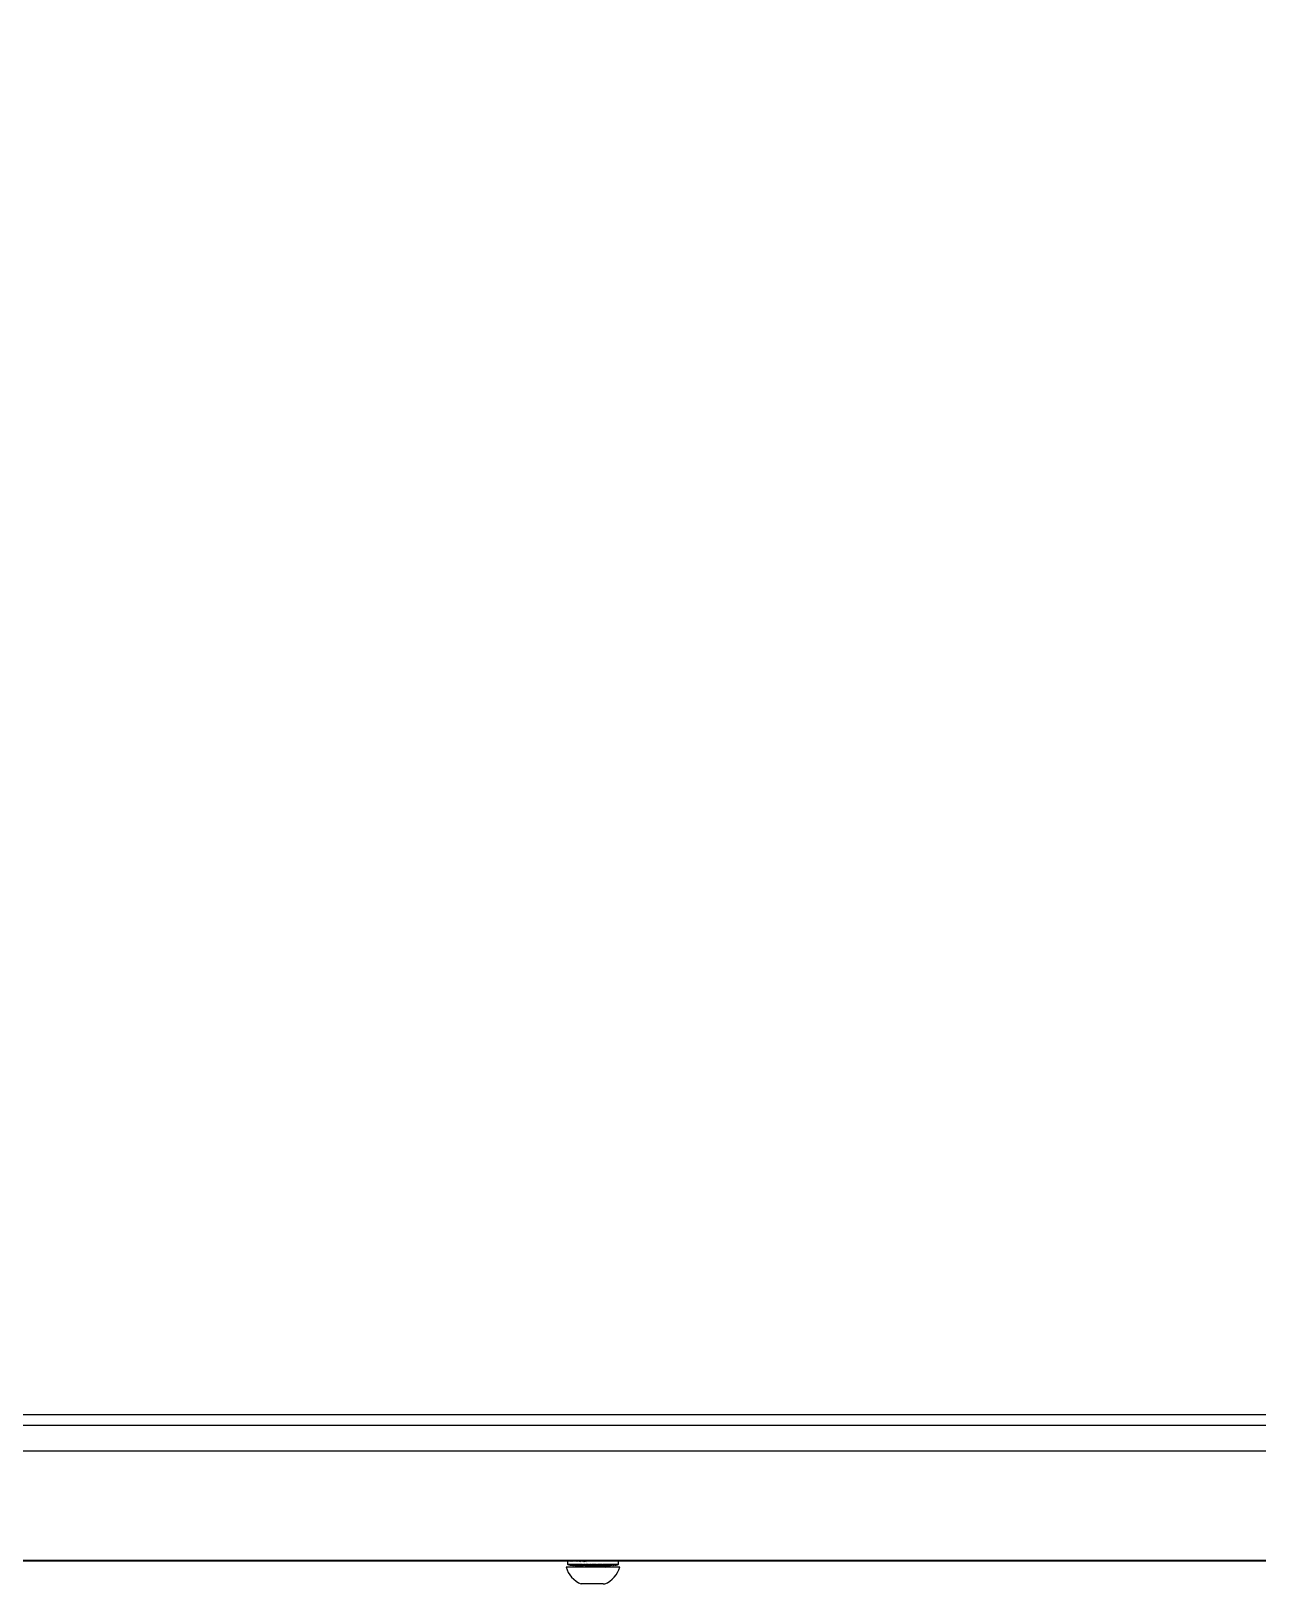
# Model space of a CAD drawing. Header units: millimetres. Extents: x -18178 to 96133, y -22425 to 61598.
# Drawn here: x 41769.4 to 42008.8, y 50040.6 to 50343.6 of the extents above; entities that cross this region are included whole.
import ezdxf

# ---------------------------------------------------------------- set-up
doc = ezdxf.new("R2010")
doc.units = ezdxf.units.MM
for name, color, linetype in [('10H46910P0610B', 7, 'Continuous'), ('10H46911P06B', 7, 'Continuous'), ('CH0800FE', 7, 'Continuous'), ('DR0304FE', 7, 'Continuous'), ('EAE-UPS PANEL-VERTV.', 7, 'Continuous'), ('NEW_RG0043AL', 7, 'Continuous')]:
    doc.layers.add(name, color=color, linetype=linetype)
doc.layers.add('E-ELEC-EQPM', color=7, linetype='Continuous', lineweight=35)

# ---------------------------------------------------------------- blocks, each defined once
blk = doc.blocks.new('A$Ccc32f15b')
at = {"layer": '10H46910P0610B', "color": 7, "linetype": 'Continuous'}
for p, q in [((162.4550126966371, 16.2125000000122), (162.4550126966371, 15.68750000001221)), ((162.3951141118716, 16.1000000000122), (162.3950126966048, 16.1000000000122)), ((162.3951141118716, 16.0693250000122), (162.3950126966048, 16.0693250000122)), ((162.6200126966371, 16.05000000001219), (162.6200126966371, 16.06500000001219)), ((162.6200126966692, 16.06499708212651), (162.6200126966692, 16.06500000005609)), ((162.6200126966371, 16.05000000001219), (162.6200126966371, 16.04918078894445)), ((162.6200126966371, 16.04918078894445), (162.6200126966371, 15.95081921107993)), ((162.6200126966371, 15.95081921107993), (162.6200126966371, 15.94918078894446)), ((162.6200126966371, 15.94918078894445), (162.6200126966371, 15.85081921107991)), ((162.3951141118716, 15.83067500001221), (162.3950126966044, 15.83067500001221)), ((162.3950126966044, 15.80000000001222), (162.3951141118715, 15.80000000001222)), ((162.6200126966371, 15.85081921107992), (162.6200126966371, 15.85000000001219)), ((162.6200126966371, 15.85000000001217), (162.6200126966371, 15.83500000001217)), ((162.6200126966692, 15.83500291791161), (162.6200126966692, 15.83499999998203))]:
    blk.add_line(p, q, dxfattribs=at)
for centre, radius, start, end in [((162.3881076124302, 15.97161888886551), 0.2500000000000031, 21.93314382836683, 74.47728803364268), ((162.3881076124302, 15.9283811111589), 0.2499999999999985, 285.5227119663573, 338.0668561716237)]:
    blk.add_arc(centre, radius, start, end, dxfattribs=at)
at = {"layer": '10H46911P06B', "color": 7, "linetype": 'Continuous'}
for p, q in [((162.3951141118717, 16.199989016743), (162.3951141118717, 16.19967471384408)), ((162.395628198789, 16.199989016743), (162.3951141118716, 16.199989016743)), ((162.395628198789, 16.19967471384408), (162.3951141118716, 16.19967471384408)), ((162.3951141118717, 16.19934857734805), (162.3951141118717, 16.19838152082583)), ((162.395628198789, 16.19934857734805), (162.3951141118716, 16.19934857734805)), ((162.395628198789, 16.19838152082583), (162.3951141118716, 16.19838152082583)), ((162.3951141118717, 16.19772407303489), (162.3951141118717, 16.19610807941969)), ((162.395628198789, 16.19772407303489), (162.3951141118716, 16.19772407303489)), ((162.395628198789, 16.19610807941969), (162.3951141118716, 16.19610807941969)), ((162.3951141118717, 16.19512191497986), (162.3951141118717, 16.19286336186019)), ((162.395628198789, 16.19512191497986), (162.3951141118716, 16.19512191497986)), ((162.395628198789, 16.19286336186019), (162.3951141118716, 16.19286336186019)), ((162.3951141118716, 16.19155237271202), (162.3951141118716, 16.18866017356521)), ((162.395628198789, 16.19155237271202), (162.3951141118716, 16.19155237271202)), ((162.395628198789, 16.1886601735652), (162.3951141118716, 16.1886601735652)), ((162.3951141118717, 16.18702953358391), (162.3951141118717, 16.18351510259866)), ((162.395628198789, 16.18702953358391), (162.3951141118716, 16.18702953358391)), ((162.395628198789, 16.18351510259865), (162.3951141118716, 16.18351510259865)), ((162.3951141118716, 16.18157124717528), (162.3951141118716, 16.17744845420511)), ((162.395628198789, 16.18157124717528), (162.3951141118716, 16.18157124717528)), ((162.395628198789, 16.17744845420511), (162.3951141118716, 16.17744845420511)), ((162.3951141118717, 16.17519905484893), (162.3951141118717, 16.17048417067417)), ((162.395628198789, 16.17519905484893), (162.3951141118716, 16.17519905484893)), ((162.395628198789, 16.17048417067417), (162.3951141118716, 16.17048417067417)), ((162.3951141118717, 16.17048417067417), (162.398382731801, 16.16133462034344)), ((162.3951141118717, 16.16793810473683), (162.3951141118717, 16.16264973685129)), ((162.395628198789, 16.16793810473682), (162.3951141118716, 16.16793810473682)), ((162.395628198789, 16.16264973685126), (162.3951141118716, 16.16264973685126)), ((162.3951141118717, 16.16264973685126), (162.398382731801, 16.15415629353173)), ((162.3951141118717, 16.1598170524918), (162.3951141118717, 16.1539760716675)), ((162.395628198789, 16.1598170524918), (162.3951141118716, 16.1598170524918)), ((162.395628198789, 16.1539760716675), (162.3951141118716, 16.1539760716675)), ((162.3951141118717, 16.1539760716675), (162.398382731801, 16.14617225509964)), ((162.3951141118717, 16.15086794819695), (162.3951141118717, 16.1444974061167)), ((162.395628198789, 16.15086794819695), (162.3951141118716, 16.15086794819695)), ((162.395628198789, 16.1444974061167), (162.3951141118716, 16.1444974061167)), ((162.3951141118717, 16.1444974061167), (162.398382731801, 16.1374140143993)), ((162.3951141118717, 16.14112610987844), (162.3951141118717, 16.13425114816141)), ((162.395628198789, 16.14112610987844), (162.3951141118716, 16.14112610987844)), ((162.395628198789, 16.13425114816141), (162.3951141118716, 16.13425114816141)), ((162.3951141118717, 16.13062998412151), (162.3951141118717, 16.12327773510074)), ((162.395628198789, 16.1306299841215), (162.3951141118716, 16.1306299841215)), ((162.395628198789, 16.12327773510073), (162.3951141118716, 16.12327773510073)), ((162.3951141118716, 16.11942099433927), (162.3951141118716, 16.11162047398271)), ((162.395628198789, 16.11942099433927), (162.3951141118716, 16.11942099433927)), ((162.395628198789, 16.11162047398271), (162.3951141118716, 16.11162047398271)), ((162.3951141118717, 16.10754337729352), (162.3951141118717, 16.09932537069132)), ((162.395628198789, 16.10754337729352), (162.3951141118716, 16.10754337729352)), ((162.395628198789, 16.09932537069132), (162.3951141118716, 16.09932537069132)), ((162.3951141118717, 16.09504400851236), (162.3951141118717, 16.08644094838209)), ((162.395628198789, 16.09504400851236), (162.3951141118716, 16.09504400851236)), ((162.395628198789, 16.0864409483821), (162.3951141118716, 16.0864409483821)), ((162.3951141118717, 16.08197221729397), (162.3951141118717, 16.07301805598364)), ((162.395628198789, 16.08197221729397), (162.3951141118716, 16.08197221729397)), ((162.395628198789, 16.07301805598364), (162.3951141118716, 16.07301805598364)), ((162.3951141118716, 16.06837959202633), (162.3951141118716, 16.05910966751985)), ((162.395628198789, 16.06837959202633), (162.3951141118716, 16.06837959202633)), ((162.395628198789, 16.05910966751983), (162.3951141118716, 16.05910966751983)), ((162.395628198789, 16.20000000027126), (162.395628198789, 16.19998255483233)), ((162.4308028554234, 16.2000000000122), (162.395628198789, 16.2000000000122)), ((162.395628198789, 16.19934857734805), (162.395628198789, 16.19967471384406)), ((162.395628198789, 16.19772407303489), (162.395628198789, 16.19838152082585)), ((162.395628198789, 16.19512191497986), (162.395628198789, 16.19610807941967)), ((162.395628198789, 16.19155237271202), (162.395628198789, 16.19286336186019)), ((162.395628198789, 16.18702953358391), (162.395628198789, 16.1886601735652)), ((162.395628198789, 16.18157124717528), (162.395628198789, 16.18351510259866)), ((162.395628198789, 16.17519905484893), (162.395628198789, 16.17744845420509)), ((162.395628198789, 16.16793810473683), (162.395628198789, 16.17048417067419)), ((162.395628198789, 16.1598170524918), (162.395628198789, 16.16264973685128)), ((162.395628198789, 16.15086794819695), (162.395628198789, 16.1539760716675)), ((162.395628198789, 16.14112610987844), (162.395628198789, 16.1444974061167)), ((162.395628198789, 16.13062998412151), (162.395628198789, 16.13425114816143)), ((162.395628198789, 16.11942099433927), (162.395628198789, 16.12327773510073)), ((162.395628198789, 16.10754337729352), (162.395628198789, 16.11162047398271)), ((162.395628198789, 16.09504400851236), (162.395628198789, 16.0993253706913)), ((162.395628198789, 16.08197221729397), (162.395628198789, 16.0864409483821)), ((162.395628198789, 16.06837959202635), (162.395628198789, 16.07301805598364)), ((162.395628198789, 16.0543197765915), (162.395628198789, 16.05910966751985)), ((162.4313169423407, 16.199989016743), (162.4308028554234, 16.199989016743)), ((162.4308028554234, 16.19967471384406), (162.4308874239013, 16.19934857734805)), ((162.4313169423407, 16.19967471384406), (162.4308028554234, 16.19967471384406)), ((162.4308028554234, 16.19934857734805), (162.4308028554234, 16.19967471384406)), ((162.4313169423407, 16.19934857734805), (162.4308028554234, 16.19934857734805)), ((162.4308028554234, 16.19838152082583), (162.4309783115603, 16.19772407303489)), ((162.4313169423407, 16.19838152082583), (162.4308028554234, 16.19838152082583)), ((162.4308028554234, 16.19772407303489), (162.4308028554234, 16.19838152082585)), ((162.4313169423407, 16.19772407303489), (162.4308028554234, 16.19772407303489)), ((162.4313169423407, 16.19610807941967), (162.4308028554234, 16.19610807941967)), ((162.4308028554234, 16.19512191497986), (162.4308028554234, 16.19610807941967)), ((162.4308028554234, 16.19610807941967), (162.4310750592809, 16.19512191497986)), ((162.4313169423407, 16.19512191497986), (162.4308028554234, 16.19512191497986)), ((162.4308028554234, 16.19286336186019), (162.4311791004158, 16.19155237271202)), ((162.4313169423407, 16.19286336186019), (162.4308028554234, 16.19286336186019)), ((162.4308028554234, 16.19155237271202), (162.4308028554234, 16.19286336186019)), ((162.4313169423407, 16.19155237271202), (162.4308028554234, 16.19155237271202)), ((162.4308028554234, 16.1886601735652), (162.4312922189111, 16.18702953358391)), ((162.4313169423407, 16.1886601735652), (162.4308028554234, 16.1886601735652)), ((162.4308028554234, 16.1870295335839), (162.4308028554234, 16.18866017356518)), ((162.4313169423407, 16.1870295335839), (162.4308028554234, 16.1870295335839)), ((162.4308028554234, 16.18351510259865), (162.4337739508497, 16.17410630611472)), ((162.4313169423407, 16.18351510259865), (162.4308028554234, 16.18351510259865)), ((162.4308028554234, 16.18157124717528), (162.4308028554234, 16.18351510259866)), ((162.4313169423407, 16.18157124717528), (162.4308028554234, 16.18157124717528)), ((162.4308028554234, 16.17744845420511), (162.4389706600657, 16.15303577752526)), ((162.4313169423407, 16.17744845420511), (162.4308028554234, 16.17744845420511)), ((162.4308028554234, 16.17519905484893), (162.4308028554234, 16.17744845420509)), ((162.4313169423407, 16.17519905484893), (162.4308028554234, 16.17519905484893)), ((162.4313169423407, 16.17048417067417), (162.4308028554234, 16.17048417067417)), ((162.4308028554234, 16.16793810473682), (162.4308028554234, 16.17048417067417)), ((162.4313169423407, 16.16793810473682), (162.4308028554234, 16.16793810473682)), ((162.4313169423407, 16.16264973685126), (162.4308028554234, 16.16264973685126)), ((162.4308028554234, 16.1598170524918), (162.4308028554234, 16.16264973685128)), ((162.4313169423407, 16.1598170524918), (162.4308028554234, 16.1598170524918)), ((162.4313169423407, 16.15397607166749), (162.4308028554234, 16.15397607166749)), ((162.4308028554234, 16.15086794819695), (162.4308028554234, 16.1539760716675)), ((162.4313169423407, 16.15086794819695), (162.4308028554234, 16.15086794819695)), ((162.4313169423407, 16.1444974061167), (162.4308028554234, 16.1444974061167)), ((162.4308028554234, 16.14112610987844), (162.4308028554234, 16.1444974061167)), ((162.4313169423407, 16.14112610987844), (162.4308028554234, 16.14112610987844)), ((162.4313169423407, 16.13425114816141), (162.4308028554234, 16.13425114816141)), ((162.4308028554234, 16.13062998412151), (162.4308028554234, 16.13425114816143)), ((162.4313169423407, 16.1306299841215), (162.4308028554234, 16.1306299841215)), ((162.4313169423407, 16.12327773510073), (162.4308028554234, 16.12327773510073)), ((162.4308028554234, 16.11942099433927), (162.4308028554234, 16.12327773510073)), ((162.4313169423407, 16.11942099433927), (162.4308028554234, 16.11942099433927)), ((162.4313169423407, 16.11162047398271), (162.4308028554234, 16.11162047398271)), ((162.4308028554234, 16.10754337729352), (162.4308028554234, 16.11162047398271)), ((162.4313169423407, 16.10754337729352), (162.4308028554234, 16.10754337729352)), ((162.4313169423407, 16.09932537069132), (162.4308028554234, 16.09932537069132)), ((162.4308028554234, 16.09504400851236), (162.4308028554234, 16.0993253706913)), ((162.4313169423407, 16.09504400851236), (162.4308028554234, 16.09504400851236)), ((162.4308028554234, 16.0864409483821), (162.4546000249543, 16.06370817585248)), ((162.4313169423407, 16.0864409483821), (162.4308028554234, 16.0864409483821)), ((162.4308028554234, 16.08197221729397), (162.4308028554234, 16.0864409483821)), ((162.4313169423407, 16.08197221729397), (162.4308028554234, 16.08197221729397)), ((162.4308028554234, 16.07301805598364), (162.4546000249543, 16.05641590341767)), ((162.4313169423407, 16.07301805598364), (162.4308028554234, 16.07301805598364)), ((162.4308028554234, 16.06837959202633), (162.4308028554234, 16.07301805598364)), ((162.4313169423407, 16.06837959202633), (162.4308028554234, 16.06837959202633)), ((162.4308028554234, 16.05910966751983), (162.4546000249543, 16.04870365602891)), ((162.4313169423407, 16.05910966751983), (162.4308028554234, 16.05910966751983)), ((162.4308028554234, 16.05431977659151), (162.4308028554234, 16.05910966751985)), ((162.4313169423407, 16.199989016743), (162.4313169423407, 16.19967471384408)), ((162.4313169423407, 16.19934857734805), (162.4313169423407, 16.19838152082583)), ((162.4313169423407, 16.19772407303489), (162.4313169423407, 16.19610807941969)), ((162.4313169423407, 16.19512191497986), (162.4313169423407, 16.19286336186019)), ((162.4313169423407, 16.19155237271202), (162.4313169423407, 16.18866017356521)), ((162.4313169423407, 16.1870295335839), (162.4313169423407, 16.18351510259865)), ((162.4313169423407, 16.18157124717528), (162.4313169423407, 16.17744845420511)), ((162.4313169423407, 16.17519905484893), (162.4313169423407, 16.17048417067417)), ((162.4313169423407, 16.16793810473682), (162.4313169423407, 16.16264973685128)), ((162.4313169423407, 16.1598170524918), (162.4313169423407, 16.1539760716675)), ((162.4313169423407, 16.15086794819695), (162.4313169423407, 16.1444974061167)), ((162.4313169423407, 16.14112610987844), (162.4313169423407, 16.13425114816143)), ((162.4313169423407, 16.1306299841215), (162.4313169423407, 16.12327773510073)), ((162.4313169423407, 16.11942099433927), (162.4313169423407, 16.11162047398271)), ((162.4313169423407, 16.10754337729352), (162.4313169423407, 16.0993253706913)), ((162.4313169423407, 16.09504400851236), (162.4313169423407, 16.08644094838209)), ((162.4313169423407, 16.08197221729397), (162.4313169423407, 16.07301805598362)), ((162.4313169423407, 16.06837959202633), (162.4313169423407, 16.05910966751985)), ((162.3951141118717, 16.0543197765915), (162.3951141118717, 16.04477067304586)), ((162.395628198789, 16.0543197765915), (162.3951141118716, 16.0543197765915)), ((162.395628198789, 16.04477067304586), (162.3951141118716, 16.04477067304586)), ((162.3951141118716, 16.0398482586577), (162.3951141118716, 16.03005766202203)), ((162.395628198789, 16.0398482586577), (162.3951141118716, 16.0398482586577)), ((162.395628198789, 16.03005766202203), (162.3951141118716, 16.03005766202203)), ((162.3951141118716, 16.02502215069477), (162.3951141118716, 16.0150286999811)), ((162.395628198789, 16.02502215069477), (162.3951141118716, 16.02502215069477)), ((162.395628198789, 16.01502869998109), (162.3951141118716, 16.01502869998109)), ((162.3951141118717, 16.00989996457746), (162.3951141118717, 15.99974309937018)), ((162.395628198789, 16.00989996457746), (162.3951141118716, 16.00989996457746)), ((162.395628198789, 15.99974309937018), (162.3951141118716, 15.99974309937018)), ((162.3951141118716, 15.99454138066571), (162.3951141118716, 15.98426118547155)), ((162.395628198789, 15.99454138066571), (162.3951141118716, 15.99454138066571)), ((162.395628198789, 15.98426118547157), (162.3951141118716, 15.98426118547157)), ((162.3951141118717, 15.97900701227354), (162.3951141118717, 15.96864405832638)), ((162.395628198789, 15.97900701227354), (162.3951141118716, 15.97900701227354)), ((162.395628198789, 15.96864405832638), (162.3951141118716, 15.96864405832638)), ((162.3951141118716, 15.96335816645602), (162.3951141118716, 15.95295335160068)), ((162.395628198789, 15.96335816645602), (162.3951141118716, 15.96335816645602)), ((162.395628198789, 15.9529533516007), (162.3951141118716, 15.9529533516007)), ((162.3951141118716, 15.9476566020583), (162.3951141118716, 15.93725098934554)), ((162.395628198789, 15.9476566020583), (162.3951141118716, 15.9476566020583)), ((162.395628198789, 15.93725098934553), (162.3951141118716, 15.93725098934553)), ((162.3951141118717, 15.93196428598171), (162.3951141118717, 15.92159894161101)), ((162.395628198789, 15.93196428598171), (162.3951141118716, 15.93196428598171)), ((162.395628198789, 15.92159894161101), (162.3951141118716, 15.92159894161101)), ((162.3951141118716, 15.91634314862867), (162.3951141118716, 15.90605897987879)), ((162.395628198789, 15.91634314862867), (162.3951141118716, 15.91634314862867)), ((162.395628198789, 16.0398482586577), (162.395628198789, 16.04477067304587)), ((162.395628198789, 16.02502215069477), (162.395628198789, 16.03005766202202)), ((162.395628198789, 16.00989996457746), (162.395628198789, 16.01502869998109)), ((162.395628198789, 15.99454138066571), (162.395628198789, 15.99974309937018)), ((162.395628198789, 15.97900701227354), (162.395628198789, 15.98426118547157)), ((162.395628198789, 15.96335816645602), (162.395628198789, 15.96864405832638)), ((162.395628198789, 15.9476566020583), (162.395628198789, 15.95295335160068)), ((162.395628198789, 15.93196428598171), (162.395628198789, 15.93725098934553)), ((162.395628198789, 15.91634314862867), (162.395628198789, 15.92159894161101)), ((162.4313169423407, 16.0543197765915), (162.4308028554234, 16.0543197765915)), ((162.4308028554234, 16.04477067304586), (162.4546000249543, 16.04060187040326)), ((162.4313169423407, 16.04477067304586), (162.4308028554234, 16.04477067304586)), ((162.4308028554234, 16.03984825865768), (162.4308028554234, 16.04477067304586)), ((162.4313169423407, 16.0398482586577), (162.4308028554234, 16.0398482586577)), ((162.4313169423407, 16.03005766202203), (162.4308028554234, 16.03005766202203)), ((162.4308028554234, 16.02502215069477), (162.4308028554234, 16.03005766202202)), ((162.4308028554234, 16.02502215069477), (162.4546000249543, 16.02708058786847)), ((162.4313169423407, 16.02502215069477), (162.4308028554234, 16.02502215069477)), ((162.4313169423407, 16.01502869998109), (162.4308028554234, 16.01502869998109)), ((162.4308028554234, 16.00989996457746), (162.4308028554234, 16.01502869998109)), ((162.4313169423407, 16.00989996457746), (162.4308028554234, 16.00989996457746)), ((162.4313169423407, 15.99974309937018), (162.4308028554234, 15.99974309937018)), ((162.4308028554234, 15.99454138066571), (162.4308028554234, 15.99974309937018)), ((162.4313169423407, 15.99454138066571), (162.4308028554233, 15.99454138066571)), ((162.4313169423407, 15.98426118547157), (162.4308028554233, 15.98426118547157)), ((162.4308028554234, 15.97900701227354), (162.4308028554234, 15.98426118547157)), ((162.4313169423407, 15.97900701227354), (162.4308028554233, 15.97900701227354)), ((162.4313169423407, 15.96864405832636), (162.4308028554233, 15.96864405832636)), ((162.4308028554234, 15.96335816645602), (162.4308028554234, 15.96864405832638)), ((162.4313169423407, 15.963358166456), (162.4308028554233, 15.963358166456)), ((162.4313169423407, 15.95295335160068), (162.4308028554233, 15.95295335160068)), ((162.4308028554234, 15.94765660205829), (162.4308028554234, 15.95295335160067)), ((162.4313169423407, 15.9476566020583), (162.4308028554233, 15.9476566020583)), ((162.4313169423407, 15.93725098934553), (162.4308028554233, 15.93725098934553)), ((162.4308028554234, 15.93196428598171), (162.4308028554234, 15.93725098934553)), ((162.4313169423407, 15.93196428598171), (162.4308028554233, 15.93196428598171)), ((162.4313169423407, 15.92159894161101), (162.4308028554233, 15.92159894161101)), ((162.4308028554234, 15.91634314862867), (162.4308028554234, 15.92159894161101)), ((162.4313169423407, 15.91634314862867), (162.4308028554233, 15.91634314862867)), ((162.4313169423407, 16.05431977659151), (162.4313169423407, 16.04477067304587)), ((162.4313169423407, 16.03984825865768), (162.4313169423407, 16.03005766202202)), ((162.4313169423407, 16.02502215069477), (162.4313169423407, 16.0150286999811)), ((162.4313169423407, 16.00989996457746), (162.4313169423407, 15.99974309937018)), ((162.4313169423407, 15.99454138066569), (162.4313169423407, 15.98426118547154)), ((162.4313169423407, 15.97900701227354), (162.4313169423407, 15.96864405832638)), ((162.4313169423407, 15.96335816645602), (162.4313169423407, 15.95295335160068)), ((162.4313169423407, 15.94765660205829), (162.4313169423407, 15.93725098934553)), ((162.4313169423407, 15.93196428598171), (162.4313169423407, 15.92159894161101)), ((162.4313169423407, 15.91634314862867), (162.4313169423407, 15.90605897987879)), ((162.4546000249543, 16.04404564037901), (162.4546000249543, 16.04870365602893)), ((162.4546000249543, 16.03573228720884), (162.4546000249543, 16.04060187040328)), ((162.4546000249543, 16.02708058786848), (162.4546000249543, 16.03214252058726)), ((162.4546000249543, 16.01812468666263), (162.4546000249543, 16.02335899176988)), ((162.395628198789, 15.90605897987879), (162.3951141118716, 15.90605897987879)), ((162.3951141118716, 15.9008548394917), (162.3951141118716, 15.89069243327832)), ((162.395628198789, 15.9008548394917), (162.3951141118716, 15.9008548394917)), ((162.395628198789, 15.8906924332783), (162.3951141118716, 15.8906924332783)), ((162.3951141118716, 15.88556048385099), (162.3951141118716, 15.87555994654865)), ((162.395628198789, 15.88556048385098), (162.3951141118716, 15.88556048385098)), ((162.3951141118716, 15.87052044154098), (162.4002526868374, 15.88335248000814)), ((162.395628198789, 15.87555994654866), (162.3951141118716, 15.87555994654866)), ((162.3951141118716, 15.87052044154098), (162.3951141118716, 15.86072124070161)), ((162.395628198789, 15.87052044154098), (162.3951141118716, 15.87052044154098)), ((162.3951141118716, 15.85579406873747), (162.400207788299, 15.86954112237028)), ((162.395628198789, 15.86072124070159), (162.3951141118716, 15.86072124070159)), ((162.3951141118716, 15.84143948370614), (162.400709460667, 15.85760917514564)), ((162.3951141118716, 15.85579406873748), (162.3951141118716, 15.84623487732996)), ((162.395628198789, 15.85579406873747), (162.3951141118716, 15.85579406873747)), ((162.395628198789, 15.84623487732996), (162.3951141118716, 15.84623487732996)), ((162.3951141118716, 15.84143948370614), (162.3951141118716, 15.83215802749179)), ((162.395628198789, 15.84143948370614), (162.3951141118716, 15.84143948370614)), ((162.395628198789, 15.83215802749177), (162.3951141118716, 15.83215802749177)), ((162.3951141118716, 15.81407059006435), (162.3997622804079, 15.82911632951232)), ((162.3951141118716, 15.82751333743606), (162.3951141118716, 15.81854624608225)), ((162.395628198789, 15.82751333743606), (162.3951141118716, 15.82751333743606)), ((162.395628198789, 15.81854624608226), (162.3951141118716, 15.81854624608226)), ((162.3951141118716, 15.80116429397346), (162.3994127250496, 15.81574356782808)), ((162.3951141118716, 15.81407059006435), (162.3951141118716, 15.80545325258399)), ((162.395628198789, 15.81407059006435), (162.3951141118716, 15.81407059006435)), ((162.395628198789, 15.80545325258399), (162.3951141118716, 15.80545325258399)), ((162.3951141118716, 15.78884538441774), (162.3990849342274, 15.80287407083161)), ((162.3951141118716, 15.80116429397346), (162.3951141118716, 15.79293071906069)), ((162.395628198789, 15.80116429397346), (162.3951141118716, 15.80116429397346)), ((162.395628198789, 15.79293071906069), (162.3951141118716, 15.79293071906069)), ((162.3951141118716, 15.77716247850522), (162.3987750404384, 15.79056264528531)), ((162.3951141118716, 15.78884538441773), (162.3951141118716, 15.78102806623117)), ((162.395628198789, 15.78884538441774), (162.3951141118716, 15.78884538441774)), ((162.395628198789, 15.78102806623119), (162.3951141118716, 15.78102806623119)), ((162.3951141118716, 15.77716247850522), (162.3951141118716, 15.76979226842836)), ((162.395628198789, 15.77716247850522), (162.3951141118716, 15.77716247850522)), ((162.395628198789, 15.76979226842838), (162.3951141118716, 15.76979226842838)), ((162.3951141118716, 15.76616168332814), (162.3951141118716, 15.75926766821303)), ((162.395628198789, 15.76616168332815), (162.3951141118716, 15.76616168332815)), ((162.395628198789, 15.75926766821304), (162.3951141118716, 15.75926766821304)), ((162.395628198789, 15.9008548394917), (162.395628198789, 15.90605897987881)), ((162.395628198789, 15.88556048385099), (162.395628198789, 15.8906924332783)), ((162.395628198789, 15.87052044154098), (162.395628198789, 15.87555994654866)), ((162.395628198789, 15.85579406873748), (162.395628198789, 15.86072124070161)), ((162.395628198789, 15.84143948370614), (162.395628198789, 15.84623487732998)), ((162.395628198789, 15.82751333743606), (162.395628198789, 15.83215802749177)), ((162.395628198789, 15.81407059006435), (162.395628198789, 15.81854624608226)), ((162.395628198789, 15.80116429397346), (162.395628198789, 15.80545325258399)), ((162.395628198789, 15.78884538441774), (162.395628198789, 15.79293071906069)), ((162.395628198789, 15.77716247850522), (162.395628198789, 15.78102806623117)), ((162.395628198789, 15.76616168332815), (162.395628198789, 15.76979226842838)), ((162.395628198789, 15.75588641399928), (162.395628198789, 15.75926766821303)), ((162.4313169423407, 15.90605897987879), (162.4308028554233, 15.90605897987879)), ((162.4308028554234, 15.90085483949169), (162.4308028554234, 15.90605897987879)), ((162.4313169423407, 15.90085483949169), (162.4308028554233, 15.90085483949169)), ((162.4313169423407, 15.89069243327829), (162.4308028554233, 15.89069243327829)), ((162.4308028554234, 15.88556048385098), (162.4308028554234, 15.89069243327829)), ((162.4313169423407, 15.88556048385098), (162.4308028554233, 15.88556048385098)), ((162.4313169423407, 15.87555994654865), (162.4308028554233, 15.87555994654865)), ((162.4308028554234, 15.87052044154098), (162.4308028554234, 15.87555994654866)), ((162.4313169423407, 15.87052044154098), (162.4308028554233, 15.87052044154098)), ((162.4313169423407, 15.86072124070159), (162.4308028554233, 15.86072124070159)), ((162.4308028554234, 15.85579406873748), (162.4308028554234, 15.86072124070161)), ((162.4313169423407, 15.85579406873747), (162.4308028554233, 15.85579406873747)), ((162.4313169423407, 15.84623487732996), (162.4308028554233, 15.84623487732996)), ((162.4308028554234, 15.84143948370613), (162.4308028554234, 15.84623487732996)), ((162.4313169423407, 15.84143948370613), (162.4308028554233, 15.84143948370613)), ((162.4313169423407, 15.83215802749177), (162.4308028554233, 15.83215802749177)), ((162.4308028554233, 15.82751333743606), (162.4308028554233, 15.83215802749179)), ((162.4313169423407, 15.82751333743606), (162.4308028554233, 15.82751333743606)), ((162.4313169423407, 15.81854624608226), (162.4308028554233, 15.81854624608226)), ((162.4308028554233, 15.81407059006433), (162.4308028554233, 15.81854624608225)), ((162.4313169423407, 15.81407059006435), (162.4308028554233, 15.81407059006435)), ((162.4313169423407, 15.80545325258399), (162.4308028554233, 15.80545325258399)), ((162.4308028554234, 15.80116429397344), (162.4308028554234, 15.80545325258397)), ((162.4313169423407, 15.80116429397346), (162.4308028554233, 15.80116429397346)), ((162.4313169423407, 15.79293071906069), (162.4308028554233, 15.79293071906069)), ((162.4308028554233, 15.78884538441773), (162.4308028554233, 15.79293071906068)), ((162.4313169423407, 15.78884538441773), (162.4308028554233, 15.78884538441773)), ((162.4313169423407, 15.78102806623117), (162.4308028554233, 15.78102806623117)), ((162.4308028554233, 15.77716247850522), (162.4308028554233, 15.78102806623117)), ((162.4313169423407, 15.77716247850522), (162.4308028554233, 15.77716247850522)), ((162.4313169423407, 15.76979226842836), (162.4308028554233, 15.76979226842836)), ((162.4308028554233, 15.76616168332815), (162.4308028554233, 15.76979226842838)), ((162.4313169423407, 15.76616168332814), (162.4308028554233, 15.76616168332814)), ((162.4313169423407, 15.75926766821304), (162.4308028554233, 15.75926766821304)), ((162.4308028554233, 15.75588641399928), (162.4308028554233, 15.75926766821303)), ((162.4313169423407, 15.90085483949169), (162.4313169423407, 15.8906924332783)), ((162.4313169423407, 15.88556048385098), (162.4313169423407, 15.87555994654865)), ((162.4313169423407, 15.87052044154098), (162.4313169423407, 15.86072124070161)), ((162.4313169423407, 15.85579406873747), (162.4313169423407, 15.84623487732995)), ((162.4313169423407, 15.84143948370613), (162.4313169423407, 15.83215802749177)), ((162.4313169423407, 15.82751333743606), (162.4313169423407, 15.81854624608225)), ((162.4313169423407, 15.81407059006433), (162.4313169423407, 15.80545325258397)), ((162.4313169423407, 15.80116429397344), (162.4313169423407, 15.79293071906068)), ((162.4313169423407, 15.78884538441773), (162.4313169423407, 15.78102806623117)), ((162.4313169423407, 15.77716247850522), (162.4313169423407, 15.76979226842836)), ((162.4313169423407, 15.76616168332814), (162.4313169423407, 15.75926766821303)), ((162.3951141118716, 15.75588641399928), (162.3951141118716, 15.749495801374)), ((162.395628198789, 15.75588641399928), (162.3951141118716, 15.75588641399928)), ((162.395628198789, 15.749495801374), (162.3951141118716, 15.749495801374)), ((162.3951141118716, 15.7376716367026), (162.3976559169285, 15.74789276507261)), ((162.3951141118716, 15.74637722231235), (162.3951141118716, 15.74051523300534)), ((162.395628198789, 15.74637722231235), (162.3951141118716, 15.74637722231235)), ((162.395628198789, 15.74051523300534), (162.3951141118716, 15.74051523300534)), ((162.3951141118716, 15.72980401413923), (162.3973947114582, 15.73909174580824)), ((162.3951141118716, 15.7376716367026), (162.3951141118716, 15.73236140530756)), ((162.395628198789, 15.7376716367026), (162.3951141118716, 15.7376716367026)), ((162.395628198789, 15.73236140530757), (162.3951141118716, 15.73236140530757)), ((162.3951141118716, 15.72280540453413), (162.3971371031649, 15.7311152665351)), ((162.3951141118716, 15.72980401413923), (162.3951141118716, 15.72506649771347)), ((162.395628198789, 15.72980401413923), (162.3951141118716, 15.72980401413923)), ((162.395628198789, 15.72506649771347), (162.3951141118716, 15.72506649771347)), ((162.3951141118716, 15.72280540453413), (162.3951141118716, 15.7186592998906)), ((162.395628198789, 15.72280540453413), (162.3951141118716, 15.72280540453413)), ((162.395628198789, 15.71865929989062), (162.3951141118716, 15.71865929989062)), ((162.3951141118716, 15.71670342820204), (162.3951141118716, 15.71316509812162)), ((162.395628198789, 15.71670342820205), (162.3951141118716, 15.71670342820205)), ((162.395628198789, 15.71316509812164), (162.3951141118716, 15.71316509812164)), ((162.3951141118716, 15.71152216685581), (162.3951141118716, 15.7086055755108)), ((162.395628198789, 15.71152216685581), (162.3951141118716, 15.71152216685581)), ((162.395628198789, 15.70860557551082), (162.3951141118716, 15.70860557551082)), ((162.3951141118716, 15.70728206856691), (162.3951141118716, 15.70499872641089)), ((162.395628198789, 15.70728206856691), (162.3951141118716, 15.70728206856691)), ((162.395628198789, 15.70499872641089), (162.3951141118716, 15.70499872641089)), ((162.3951141118716, 15.70399986706614), (162.3951141118716, 15.70235878540745)), ((162.395628198789, 15.70399986706614), (162.3951141118716, 15.70399986706614)), ((162.395628198789, 15.70235878540744), (162.3951141118716, 15.70235878540744)), ((162.3951141118716, 15.70168851570334), (162.3951141118716, 15.70069617114153)), ((162.395628198789, 15.70168851570334), (162.3951141118716, 15.70168851570334)), ((162.395628198789, 15.70069617114154), (162.3951141118716, 15.70069617114154)), ((162.3951141118716, 15.70035713632639), (162.3951141118716, 15.70001744519209)), ((162.395628198789, 15.70035713632637), (162.3951141118716, 15.70035713632637)), ((162.395628198789, 15.70001744519207), (162.3951141118716, 15.70001744519207)), ((162.395628198789, 15.7000109832814), (162.3951141118716, 15.7000109832814)), ((162.395628198789, 15.74637722231235), (162.395628198789, 15.749495801374)), ((162.395628198789, 15.7376716367026), (162.395628198789, 15.74051523300534)), ((162.395628198789, 15.72980401413925), (162.395628198789, 15.73236140530757)), ((162.395628198789, 15.72280540453413), (162.395628198789, 15.72506649771347)), ((162.395628198789, 15.71670342820204), (162.395628198789, 15.7186592998906)), ((162.395628198789, 15.71152216685581), (162.395628198789, 15.71316509812162)), ((162.395628198789, 15.70728206856691), (162.395628198789, 15.70860557551082)), ((162.395628198789, 15.70399986706614), (162.395628198789, 15.70499872641091)), ((162.395628198789, 15.70168851570334), (162.395628198789, 15.70235878540744)), ((162.395628198789, 15.70035713632639), (162.395628198789, 15.70069617114154)), ((162.395628198789, 15.69999999975316), (162.395628198789, 15.70001744519209)), ((162.395628198789, 15.70000000001221), (162.4308028554233, 15.70000000001221)), ((162.4313169423407, 15.75588641399928), (162.4308028554233, 15.75588641399928)), ((162.4313169423407, 15.749495801374), (162.4308028554233, 15.749495801374)), ((162.4308028554233, 15.74637722231235), (162.4308028554233, 15.749495801374)), ((162.4313169423407, 15.74637722231235), (162.4308028554233, 15.74637722231235)), ((162.4313169423407, 15.74051523300534), (162.4308028554233, 15.74051523300534)), ((162.4308028554233, 15.7376716367026), (162.4308028554233, 15.74051523300534)), ((162.4313169423407, 15.7376716367026), (162.4308028554233, 15.7376716367026)), ((162.4313169423407, 15.73236140530756), (162.4308028554233, 15.73236140530756)), ((162.4308028554233, 15.72980401413923), (162.4308028554233, 15.73236140530756)), ((162.4313169423407, 15.72980401413923), (162.4308028554233, 15.72980401413923)), ((162.4313169423407, 15.72506649771347), (162.4308028554233, 15.72506649771347)), ((162.4308028554233, 15.72280540453413), (162.4308028554233, 15.72506649771347)), ((162.4313169423407, 15.72280540453413), (162.4308028554233, 15.72280540453413)), ((162.4313169423407, 15.71865929989062), (162.4308028554233, 15.71865929989062)), ((162.4308028554233, 15.71670342820204), (162.4308028554233, 15.7186592998906)), ((162.4313169423407, 15.71670342820204), (162.4308028554233, 15.71670342820204)), ((162.4313169423407, 15.71316509812162), (162.4308028554233, 15.71316509812162)), ((162.4308028554233, 15.71152216685583), (162.4308028554233, 15.71316509812164)), ((162.4313169423407, 15.71152216685581), (162.4308028554233, 15.71152216685581)), ((162.4313169423407, 15.70860557551082), (162.4308028554233, 15.70860557551082)), ((162.4308028554233, 15.70728206856691), (162.4308028554233, 15.70860557551082)), ((162.4313169423407, 15.70728206856691), (162.4308028554233, 15.70728206856691)), ((162.4313169423407, 15.70499872641089), (162.4308028554233, 15.70499872641089)), ((162.4308028554233, 15.70399986706614), (162.4308028554233, 15.70499872641089)), ((162.4313169423407, 15.70399986706614), (162.4308028554233, 15.70399986706614)), ((162.4313169423407, 15.70235878540744), (162.4308028554233, 15.70235878540744)), ((162.4308028554233, 15.70168851570334), (162.4308028554233, 15.70235878540744)), ((162.4313169423407, 15.70168851570334), (162.4308028554233, 15.70168851570334)), ((162.4313169423407, 15.70069617114153), (162.4308028554233, 15.70069617114153)), ((162.4308028554233, 15.70035713632637), (162.4308028554233, 15.70069617114153)), ((162.4313169423407, 15.70035713632637), (162.4308028554233, 15.70035713632637)), ((162.4313169423407, 15.70001744519207), (162.4308028554233, 15.70001744519207)), ((162.4308028554233, 15.69999999975316), (162.4308028554233, 15.70001744519209)), ((162.4313169423407, 15.7000109832814), (162.4308028554233, 15.7000109832814)), ((162.4313169423407, 15.75588641399928), (162.4313169423407, 15.749495801374)), ((162.4313169423407, 15.74637722231235), (162.4313169423407, 15.74051523300534)), ((162.4313169423407, 15.7376716367026), (162.4313169423407, 15.73236140530757)), ((162.4313169423406, 15.72980401413923), (162.4313169423406, 15.72506649771347)), ((162.4313169423407, 15.72280540453413), (162.4313169423407, 15.71865929989062)), ((162.4313169423406, 15.71670342820204), (162.4313169423406, 15.71316509812162)), ((162.4313169423407, 15.71152216685581), (162.4313169423407, 15.70860557551082)), ((162.4313169423407, 15.70728206856691), (162.4313169423407, 15.70499872641089)), ((162.4313169423407, 15.70399986706614), (162.4313169423407, 15.70235878540744)), ((162.4313169423407, 15.70168851570334), (162.4313169423407, 15.70069617114153)), ((162.4313169423407, 15.70035713632637), (162.4313169423407, 15.70001744519207))]:
    blk.add_line(p, q, dxfattribs=at)
for centre, radius, start, end in [((159.2379447372632, 15.26827304619542), 3.325432887465852, 15.9890472356476, 16.20123502017164), ((158.8116892212705, 15.13731068746981), 3.771030287890284, 16.0036113578813, 16.29063787616066), ((159.4613855980587, 15.2956389360711), 3.10249961482367, 16.59029916547189, 16.80971107225445), ((159.0643684426102, 15.16846531670141), 3.518955714983297, 16.60523117525682, 16.90202350367203), ((159.6969661480098, 15.32484848852143), 2.867550329754671, 17.3040237617587, 17.53190334112213), ((159.3307758925024, 15.20183545632308), 3.253300196969549, 17.3193991479223, 17.62760690169679), ((159.940971141126, 15.35568001685512), 2.624334799299814, 18.14996340543683, 18.38772141804207), ((160.1895524728982, 15.387871720066), 2.376749746092118, 19.09416821241263, 19.40288418900904), ((159.8878196157285, 15.27414753902396), 2.698383309438061, 19.08533240704355, 19.50704290522417), ((160.4387898672319, 15.42110894915298), 2.128785420767292, 20.04535869901497, 20.6109223211432), ((160.1696709767806, 15.31241868489576), 2.418047962977508, 20.33416459379773, 20.72027302007141), ((160.684752701529, 15.45500400623651), 1.884475822964886, 21.41793515876521, 22.05604131322062), ((160.4478192851407, 15.35152498672308), 2.141868114451156, 21.68797809259077, 22.17131108035282), ((160.9235619949613, 15.4890630502989), 1.647857489994992, 23.49844357460539, 23.79725944332476), ((160.7178779758355, 15.39088865489413), 1.874417674422497, 23.5199633315906, 23.91921741348834), ((161.1514515823145, 15.52262967504713), 1.422945822840944, 25.55870922786649, 25.91443428809056), ((160.9755880619849, 15.42974046418162), 1.620251866224935, 25.23939296746415, 26.04383663658642), ((161.3648275086617, 15.55478383728554), 1.213747122147999, 27.73896808416236, 28.51704187175348), ((161.2168853015813, 15.46700088011944), 1.383924780382267, 27.7311695893347, 28.65450503662827), ((161.560324708179, 15.5841492299153), 1.024347117472107, 30.8663085878589, 31.75676145991437), ((161.4379642929958, 15.50105351490278), 1.17009735731055, 30.92073289750709, 31.90249058134203), ((161.7348600732501, 15.60849597600453), 0.859177764475602, 34.82773362206471, 35.84456582347674), ((161.6353384885021, 15.5292778766555), 0.9838560302216348, 34.27944444448033, 35.99779990260423), ((161.8856810768985, 15.62383159760888), 0.7237491456969366, 39.92635041560906, 41.07048636381673), ((161.8058951791057, 15.54698031748237), 0.831580538104002, 38.67484674175455, 41.22842591726042), ((162.0104091818041, 15.62200329860103), 0.6267899755213394, 44.80608325073129, 47.81480209114591), ((161.9469445839307, 15.54457424919599), 0.7234729833984527, 45.37989096273493, 47.97074650001836), ((162.1070773512447, 15.58290372536406), 0.5876592290713611, 53.68369643812854, 56.51300901705181), ((162.0562622695855, 15.49841390923729), 0.682295307848949, 54.22712562899402, 56.65387325181505), ((162.1741610704365, 15.4386147678525), 0.6716718417262819, 65.27337880634674, 67.48908726418225), ((164.3448812239834, 10.51030115767347), 5.823167783765949, 108.9421848261986, 109.1899222551118), ((164.7601811290457, 12.16084078978923), 4.485896048964002, 120.9281137050559, 121.283103463864), ((165.3941263294924, 12.55232106769165), 4.530282836067054, 130.4558218789055, 130.8525370654034), ((166.2367191314842, 12.56078484882043), 5.10514484439677, 137.8034142544407, 138.2025816777948), ((167.274671342527, 12.40653151075553), 6.000219065385067, 143.6730605041558, 143.8312133416233), ((168.4916138363639, 12.17178448234986), 7.132487777930691, 148.0400303237111, 148.1841759137865), ((173.0122057459583, 11.28855658754058), 11.5368337057667, 156.2230017789267, 156.5178580238151), ((174.7297355127655, 10.97990497592075), 13.2356285888658, 158.0378689997037, 158.3149795009169), ((176.508684747928, 10.6760575383589), 15.00054762678518, 159.5380863785904, 159.7996969916481), ((162.1321242308719, 15.3286265310152), 0.7849502947773744, 65.70227738213802, 67.59436228808964), ((162.2106023890558, 14.71483874429468), 1.348122342053411, 79.55031152906903, 80.57711683474156), ((162.1733340793448, 14.47742605625899), 1.583577688699846, 79.75027193368938, 80.62407494504492), ((162.2158266057475, 18.626582010931), 2.605450974330984, 274.7442100260911, 275.2695335957055), ((162.1792419110517, 19.07779614594192), 3.063163542394779, 274.7203442865446, 275.1671281984503), ((162.1897513314784, 16.74326577352483), 0.7672569189227058, 288.3513471832799, 290.2342466790513), ((162.149754556001, 16.8631036879548), 0.8984620030842994, 288.2632022814018, 289.8689047999142), ((162.1327877889131, 16.51498249043524), 0.5954756800670429, 300.087956747533, 302.7716458386327), ((162.0853370473722, 16.59485131000324), 0.6928737972990481, 299.9563723167819, 302.2548448521451), ((162.0458343271484, 16.45149211528276), 0.6057240199858014, 309.5238788276898, 312.5075145969863), ((161.9302622542068, 16.43799381022696), 0.6865456941166277, 316.8712951133105, 319.8609346197811), ((161.9870052877485, 16.52047697717902), 0.7004302744036454, 309.3711262592693, 311.3674585854131), ((161.8563100277302, 16.50497075561231), 0.7899222421115043, 316.7130130442642, 319.2929828879998), ((161.787894210724, 16.44565531040878), 0.8103999208874676, 322.5568572220139, 325.4187120327604), ((161.6953124096441, 16.51442369649443), 0.9289389708078402, 322.4015979182311, 323.5955133228852), ((161.6209754257934, 16.46374673091758), 0.9663597359853139, 326.987379402744, 328.6196865698469), ((161.5065514621001, 16.53621542754657), 1.104676710864743, 326.8389920218668, 327.8968181896625), ((161.4321383083621, 16.48730183240309), 1.148206298210285, 330.4828526233114, 331.8064043359785), ((161.2930040579852, 16.56450348626501), 1.309911464937461, 330.3426243955079, 331.6775687428471), ((161.2243609325842, 16.51366366370642), 1.351268389808788, 333.2784441781528, 334.61171564969), ((161.058037967431, 16.59616091352689), 1.539267903751395, 333.1464106164757, 334.2878534089687), ((160.8053587460833, 16.62932589365461), 1.787995257487241, 335.4191242436295, 336.4014712004786), ((161.0009200717921, 16.54125128220736), 1.571388565312541, 335.5434829671764, 336.3591292547135), ((161.5065514621001, 16.53621542754657), 1.104676710864743, 328.407224328672, 329.1685786617143), ((189.5872586880515, 8.790189306218238), 28.03558505875767, 165.4191941576179, 165.6136497683758), ((160.7653395218378, 16.56904293424103), 1.804549644604995, 337.3998968331096, 338.4027837736898), ((160.5389512961843, 16.66279397135564), 2.051522625953179, 337.2824840957642, 337.9401395634787), ((160.2630170223929, 16.69573241155449), 2.325300187627293, 338.8250348466471, 339.5681196987182), ((160.5213345287002, 16.59633315969268), 2.046743197320458, 338.9362750598901, 339.6190897271512), ((160.2727531969197, 16.62260833402689), 2.293938357347283, 340.2177971098047, 340.918222699333), ((159.9819075729809, 16.72753384588114), 2.60475900562525, 340.1119848623925, 340.6527512567408), ((160.0235158025858, 16.64747845236134), 2.542096324652988, 341.2930679254791, 341.899238022587), ((159.7000562119245, 16.75773606199726), 2.885324850827605, 341.1919970519813, 341.7927767160654), ((159.4219079035587, 16.78597561601772), 3.162458243546648, 342.1018552289845, 342.8482289425931), ((159.777552968282, 16.67063767313088), 2.787207030355152, 342.1988055396382, 342.8447504031091), ((159.1518492128592, 16.81195981002864), 3.431707470631415, 342.8696878161622, 343.5366943845036), ((158.8941391267048, 16.83544914798121), 3.688767590582479, 343.517216742591, 344.1154222720226), ((159.5387436748491, 16.69184047733597), 3.025336744894709, 342.9630745365876, 343.336746604614), ((158.6528418871117, 16.85624602340253), 3.929541326905174, 344.0613441958192, 344.5066001336224), ((159.0974781611856, 16.72761208287963), 3.465617162830839, 344.1490509411647, 344.572733006776), ((159.3108540874917, 16.71088673714182), 3.252680691310425, 343.6075390593381, 343.7902763101354), ((158.4317628956808, 16.87418724594718), 4.150199178301008, 344.5152848609754, 344.9340616708378), ((158.9019809616691, 16.74188153381979), 3.660760850472492, 344.600782051061, 345.0029320715597), ((158.7274455965981, 16.75358520054317), 3.835013728907881, 344.9730398671864, 345.4841614545204), ((158.2343887001716, 16.88913900490769), 4.347236835590719, 344.889381933823, 345.3460528635276), ((158.0638320094847, 16.90099342084139), 4.517528439825142, 345.1916996579524, 345.7221208000303), ((157.9227826047279, 16.90966615659451), 4.658374504920165, 345.4284550982887, 346.0406412847238), ((158.5766245929507, 16.76263533737767), 3.985612227482635, 345.2738593880583, 345.6008797495756), ((158.4518964880945, 16.76896429532674), 4.110169658963287, 345.509434267294, 345.8089665548356), ((157.8134649190731, 16.91509475155743), 4.767543543692676, 345.6043318375089, 345.9935046730138), ((157.7376029577886, 16.91723746101137), 4.843306608745674, 345.7227047204493, 346.1397739491869), ((192.3009557849209, 8.446575995609606), 30.74526705692229, 166.2577716580739, 166.2969770572734), ((192.7900381191968, 8.383785145516342), 31.23370589865093, 166.3954655054817, 166.4100769500429), ((193.0557181583661, 8.34754981632517), 31.49904541835932, 166.4666932710966, 166.4703529633551), ((193.0938059703226, 8.338058578615787), 31.53708492095339, 166.4758582105195, 166.4789285313409), ((192.9037008882969, 8.355355336361825), 31.34722222458672, 166.433473781939, 166.4359625920949), ((192.4884009831735, 8.399339437366777), 30.93246303162017, 166.3387523079002, 166.3406565840629), ((191.854455782395, 8.469764638692212), 30.29937416069469, 166.1899137860579, 166.191219156431), ((191.0118629783196, 8.566236804220594), 29.45798144241348, 165.9841060211469, 165.9847857691477), ((158.3552283186089, 16.77252308951508), 4.206713063403341, 345.6844299385101, 346.0029702535329), ((157.6963931093243, 16.91607245994868), 4.884464124013908, 345.7857953888263, 346.2355801091006), ((158.2881445994156, 16.77328039600368), 4.273713776067389, 345.8022078893118, 346.107411310268), ((158.2517032807325, 16.77122185837604), 4.31011117023989, 345.864980838244, 346.1687998036132), ((158.2725543383065, 16.75868208510263), 4.289285147050668, 345.8291655231648, 346.1190920608598), ((158.2464790640425, 16.76634962696211), 4.315329155398007, 345.8739118625359, 346.087607125353), ((158.3295178808719, 16.74825373936581), 4.232391352736807, 345.7299150432751, 346.0217085058432)]:
    blk.add_arc(centre, radius, start, end, dxfattribs=at)
at = {"layer": 'CH0800FE', "color": 7, "linetype": 'Continuous'}
blk.add_line((161.0700126966715, 3.87500000001279), (161.0700126966714, 31.7750000000128), dxfattribs=at)
at = {"layer": 'DR0304FE', "color": 7, "linetype": 'Continuous'}
for p, q in [((162.3950126965903, 6.700000000012842), (162.3950126966401, 38.95019837988593)), ((161.3200126966366, 6.800000000012872), (161.3200126966378, 38.850198379886))]:
    blk.add_line(p, q, dxfattribs=at)
at = {"layer": 'NEW_RG0043AL', "color": 7, "linetype": 'Continuous'}
blk.add_line((160.9700126966714, 31.4000000000128), (160.9700126966715, 4.100000000012805), dxfattribs=at)
blk = doc.blocks.new('ups-panel')
at = {"layer": 'EAE-UPS PANEL-VERTV.', "xscale": 20, "yscale": 20, "zscale": 20}
blk.add_blockref('A$Ccc32f15b', (5.099999998885323, -450.0250000056923, 1985.5), dxfattribs=at)

msp = doc.modelspace()

# ---------------------------------------------------------------- linework, layer by layer
at = {"layer": 'E-ELEC-EQPM'}
msp.add_lwpolyline([(41530.00042733332, 52699.13550138216), (42445.00042733317, 52699.13550138216), (42445.00042733317, 50045.13550138218), (41530.00042733332, 50045.13550138218)], close=True, dxfattribs=at)

# ---------------------------------------------------------------- block references
at = {"layer": 'EAE-UPS PANEL-VERTV.', "rotation": 270}
msp.add_blockref('ups-panel', (42010.06460068083, 53298.13575531337), dxfattribs=at)

doc.saveas('drawing.dxf')
